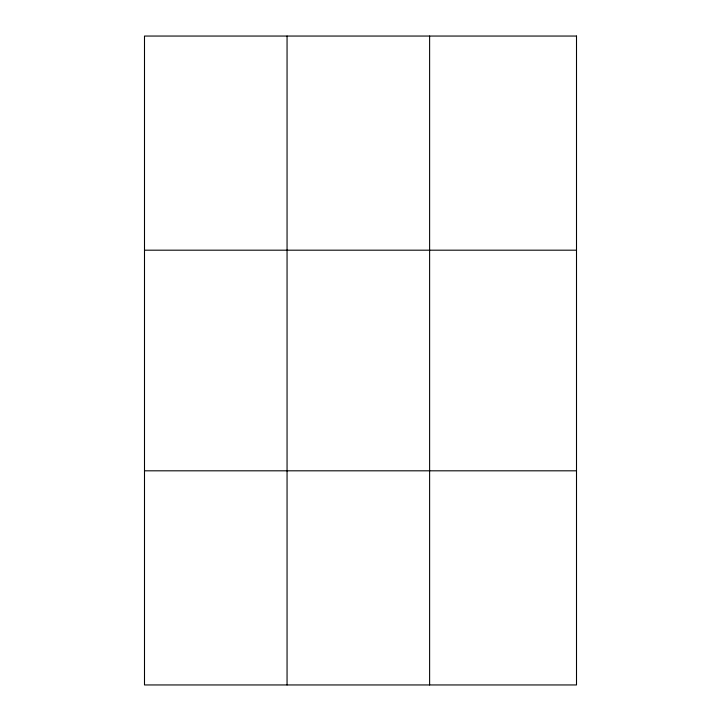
<?xml version="1.0" encoding="UTF-8"?>
<svg xmlns="http://www.w3.org/2000/svg" width="721" height="721" viewBox="0 0 721 721"><rect width="100%" height="100%" fill="white"/><g stroke="black" fill="none" stroke-linecap="round" stroke-linejoin="round"><path stroke-width="1.08" d="M287.057 684.95L287.057 36.05M429.617 684.95L429.617 36.05M144.497 250.187L576.503 250.187M144.497 470.813L576.503 470.813M576.503 36.05L144.497 36.05L144.497 684.95L576.503 684.95L576.503 36.05"/></g></svg>
